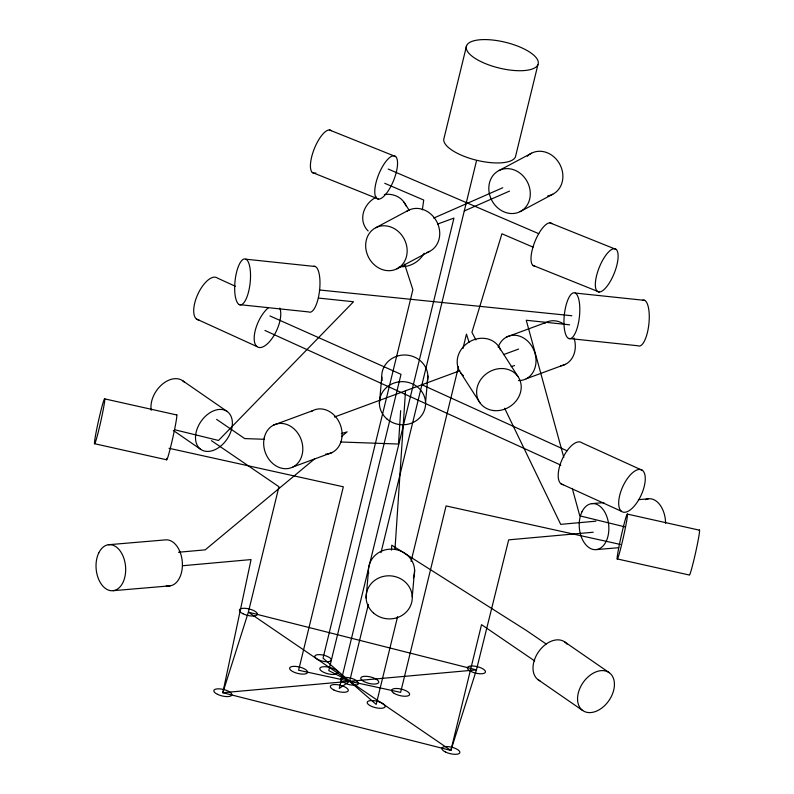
<?xml version="1.0" encoding="UTF-8"?>
<svg xmlns="http://www.w3.org/2000/svg" width="794" height="794" viewBox="0 0 794 794"><rect width="100%" height="100%" fill="white"/><g stroke="black" fill="none" stroke-linecap="round" stroke-linejoin="round"><path stroke-width="1.19" d="M391.452 550.113L391.77 545.17L526.094 630.287L546.183 644.003M400.662 410.647L398.499 444.035L340.686 441.99M394.975 549.309L405.536 390.648M379.393 403.779L381.745 377.11M366.094 597.922L368.446 571.253M425.554 402.637L427.906 375.969M412.255 596.78L414.607 570.112M422.348 209.864L423.728 200.048L384.723 183.305M466.614 45.576L444.134 137.809A36.971 13.25 13.7 0 0 474.316 159.663A36.971 13.25 13.7 0 0 515.425 156.954L537.905 64.721A36.971 13.25 13.7 0 0 489.164 39.73A36.971 13.25 13.7 0 0 479.705 60.999A36.971 13.25 13.7 0 0 537.905 64.721M437.633 224.047L453.94 218.092L339.296 688.408L349.618 681.302L368.386 604.333M380.991 552.634L476.559 160.587M397.586 616.67L376.187 704.427L323.049 658.166L412.88 289.691L404.573 264.104M411.064 561.368L458.535 366.62M462.932 348.586L466.455 334.155L469.095 342.303M314.752 458.783L205.199 549.845L178.481 552.257M341.42 436.611L347.137 431.857L341.341 433.613M375.8 227.699L408.394 210.331M498.95 170.561L531.543 153.192M397.01 268.769A23.105 20.019 61.9 0 0 396.543 230.071A23.105 20.019 61.9 0 0 365.667 245.852A23.105 20.019 61.9 0 0 397.01 268.769L429.604 251.4M520.159 211.621A23.105 20.019 61.9 0 0 519.693 172.933A23.105 20.019 61.9 0 0 488.806 188.714A23.105 20.019 61.9 0 0 520.159 211.621L552.743 194.252M433.742 218.072L502.791 187.741M464.272 210.976L509.55 191.086M506.701 336.974L545.984 322.473M273.483 425.137L312.767 410.637M334.443 417.009L459.895 370.729M503.634 354.59L518.591 349.072M526.204 378.798L565.487 364.297M292.986 466.961L332.269 452.461M511.098 366.61L514.581 365.558M595.917 521.182L560.693 524.348L504.627 408.245M182.451 565.745L251.063 559.572L222.816 692.715L450.873 750.429L476.43 669.888L508.676 539.851L593.217 532.238M108.312 544.744L165.043 539.92A23.105 14.749 85.1 0 1 182.392 563.74A23.105 14.749 85.1 0 1 166.244 585.615M591.5 503.654L603.837 502.602M638.366 499.674L648.232 498.831M596.572 549.577L618.764 547.691M113.383 590.667L170.105 585.843M264.432 439.29L244.751 438.586L216.623 419.381M319.406 289.979L571.879 315.744M575.243 293.055A23.105 7.603 -84 0 1 576.424 330.314A23.105 7.603 -84 0 1 563.978 323.883A23.105 7.603 -84 0 1 575.243 293.055L644.698 300.37M245.961 259.211A23.105 7.603 -84 0 1 247.142 296.47A23.105 7.603 -84 0 1 234.687 290.048A23.105 7.603 -84 0 1 245.961 259.211L315.417 266.536M318.553 298.078L353.519 301.76L218.509 440.462L174.799 429.772M569.675 324.825L526.263 320.25L563.79 457.394M568.524 338.442L637.969 345.767A23.105 7.603 -84 0 0 648.906 323.783A23.105 7.603 -84 0 0 642.723 300.192M239.232 304.608L308.687 311.923A23.105 7.603 -84 0 0 319.615 289.949A23.105 7.603 -84 0 0 313.432 266.347M620.382 544.436L446.079 505.927L400.633 692.368L298.604 670.235L343.326 486.791L169.033 448.292M627.439 514.115A23.105 1.181 -77.4 0 1 620.283 549.994A23.105 1.181 -77.4 0 1 619.211 545.448A23.105 1.181 -77.4 0 1 627.439 514.115L699.514 530.194M104.739 398.886A23.105 1.181 -77.4 0 1 97.573 434.765A23.105 1.181 -77.4 0 1 96.511 430.219A23.105 1.181 -77.4 0 1 104.739 398.886L176.814 414.974M617.186 558.916L689.261 575.005A23.105 1.181 -77.4 0 0 695.673 552.277A23.105 1.181 -77.4 0 0 699.186 530.283M94.486 443.697L166.561 459.776M624.679 526.809L579.779 515.832L572.276 488.409M380.733 702.452L378.569 701.648A9.24 3.315 13.7 0 0 367.304 703.127A9.24 3.315 13.7 0 0 381.328 708.298A9.24 3.315 13.7 0 0 380.733 702.452L450.873 750.429L481.531 624.66L534.719 660.975M329.391 129.948L395.67 156.577A23.105 8.039 -68.1 0 1 386.827 192.882A23.105 8.039 -68.1 0 1 375.969 182.868A23.105 8.039 -68.1 0 1 395.67 156.577M549.964 222.856L616.243 249.485A23.105 8.039 -68.1 0 1 607.4 285.79A23.105 8.039 -68.1 0 1 596.542 275.786A23.105 8.039 -68.1 0 1 616.243 249.485M312.3 172.467L378.589 199.096M532.873 265.375L599.152 292.003M388.197 169.062L538.779 233.694M533.131 247.162L501.927 233.773L471.934 332.289L475.894 339.961M269.96 315.952L401.02 374.321L328.795 670.602L349.618 681.302M421.912 384.743L567.045 450.793M264.928 330.453L560.802 465.125M642.535 470.445A23.105 10.133 -65.5 0 0 619.697 495.396A23.105 10.133 -65.5 0 0 633.681 506.751A23.105 10.133 -65.5 0 0 642.535 470.445L582.052 442.883A23.105 10.133 -65.5 0 0 562.102 459.468A23.105 10.133 -65.5 0 0 563.373 484.727M235.481 286.316L217.556 278.158A23.105 10.133 -65.5 0 0 197.607 294.743A23.105 10.133 -65.5 0 0 198.877 319.992M560.931 483.725L621.404 511.276M196.436 318.99L256.909 346.551M211.442 440.65L278.942 486.732L248.373 612.164L222.816 692.715L476.43 669.888L248.373 612.164L380.445 702.343M564.742 641.949L609.276 672.707A23.105 15.751 -55.4 0 1 600.423 709.012A23.105 15.751 -55.4 0 1 578.26 693.122A23.105 15.751 -55.4 0 1 609.276 672.707M182.689 380.753L227.223 411.52A23.105 15.751 -55.4 0 1 218.38 447.816A23.105 15.751 -55.4 0 1 196.207 431.926A23.105 15.751 -55.4 0 1 227.223 411.52M538.163 679.753L582.697 710.521M173.32 430.447L200.644 449.325M498.443 346.144L517.877 376.416M403.977 202.152L409.337 210.509M460.52 372.555L479.953 402.826M315.843 172.953A23.105 8.039 -68.1 0 1 313.64 150.473A23.105 8.039 -68.1 0 1 331.336 130.732M534.819 266.159A23.105 8.039 -68.1 0 1 534.938 241.505A23.105 8.039 -68.1 0 1 551.909 223.64M527.285 156.249A23.105 20.019 61.9 0 1 559.969 164.606A23.105 20.019 61.9 0 1 547.771 195.91M406.588 211.393A23.105 20.019 61.9 0 1 437.097 222.3A23.105 20.019 61.9 0 1 426.676 252.571M424.095 253.266A23.105 20.187 -32.7 0 1 399.342 266.586M368.128 230.975A23.105 20.187 -32.7 0 1 376.396 197.061M384.336 194.52A23.105 20.187 -32.7 0 1 406.002 205.864M539.94 680.795A23.105 15.751 -55.4 0 1 539.096 651.06A23.105 15.751 -55.4 0 1 566.985 644.103M498.185 347.137A23.105 19.046 69.7 0 1 520.556 336.507A23.105 19.046 69.7 0 1 536 361.955A23.105 19.046 69.7 0 1 518.452 380.544M544.267 323.495A23.105 19.046 69.7 0 1 563.74 324.031M574.032 338.036A23.105 19.046 69.7 0 1 560.763 365.845M311.049 411.659A23.105 19.046 69.7 0 1 340.626 425.614A23.105 19.046 69.7 0 1 325.54 454.198M279.766 308.102A23.105 10.133 -65.5 0 1 270.615 340.358A23.105 10.133 -65.5 0 1 254.229 339.822A23.105 10.133 -65.5 0 1 268.372 307.735M176.486 415.054A23.105 1.181 -77.4 0 1 172.308 439.995A23.105 1.181 -77.4 0 1 166.581 458.337M368.664 573.496A23.105 21.547 5 0 1 393.645 549.25A23.105 21.547 5 0 1 413.396 577.873M382.172 380.475A23.105 21.547 5 0 1 405.139 354.997A23.105 21.547 5 0 1 427.351 381.567M645.423 499.694A23.105 14.749 85.1 0 1 665.59 523.266M463.378 375.691A23.105 20.187 -32.7 0 1 467.745 342.909A23.105 20.187 -32.7 0 1 500.468 349.856M151.247 410.28A23.105 15.751 -55.4 0 1 162.105 384.415A23.105 15.751 -55.4 0 1 184.248 382.113M340.954 678.542L340.606 679.346L341.748 681.292L347.147 684.041A9.24 3.315 13.7 0 0 354.005 685.192L355.891 685.063A9.24 3.315 13.7 0 0 358.64 683.257L356.099 680.299A9.24 3.315 13.7 0 0 345.241 677.401L340.954 678.542M337.758 672.865L334.423 674.434A9.24 3.315 13.7 0 1 320.538 670.215A9.24 3.315 13.7 0 1 327.446 666.95L329.798 667.436A9.24 3.315 13.7 0 1 337.758 672.865M328.21 661.69L326.364 661.72A8.466 3.037 13.7 0 1 314.801 656.35A8.466 3.037 13.7 0 1 326.721 656.162A8.466 3.037 13.7 0 1 328.21 661.69M376.803 679.545L375.105 678.572A9.24 3.315 13.7 0 0 364.128 676.339A9.24 3.315 13.7 0 0 361.498 679.793L362.709 680.815A9.24 3.315 13.7 0 0 375.383 684.021A9.24 3.315 13.7 0 0 376.803 679.545M307.566 672.498L307.526 671.605A9.24 3.315 13.7 0 0 293.621 666.355A9.24 3.315 13.7 0 0 293.909 672.141A9.24 3.315 13.7 0 0 307.566 672.498M445.523 752.037A9.24 3.315 13.7 0 0 459.835 752.692A9.24 3.315 13.7 0 0 447.27 746.549A9.24 3.315 13.7 0 0 445.523 752.037M217.467 694.313A9.24 3.315 13.7 0 0 231.779 694.978A9.24 3.315 13.7 0 0 219.204 688.835A9.24 3.315 13.7 0 0 217.467 694.313M471.05 671.496A9.29 3.335 13.7 0 0 485.432 672.161A9.29 3.335 13.7 0 0 472.797 665.987A9.29 3.335 13.7 0 0 471.05 671.496M243.024 613.772A9.24 3.315 13.7 0 0 257.325 614.437A9.24 3.315 13.7 0 0 244.76 608.293A9.24 3.315 13.7 0 0 243.024 613.772M333.778 689.926A9.24 3.315 13.7 0 0 348.229 690.75A9.24 3.315 13.7 0 0 335.872 684.547A9.24 3.315 13.7 0 0 333.778 689.926M394.161 693.361A9.24 3.315 13.7 0 0 409.307 695.127A9.24 3.315 13.7 0 0 398.439 688.606A9.24 3.315 13.7 0 0 394.161 693.361M264.333 437.444A23.105 19.046 69.7 0 0 288.252 468.51A23.105 19.046 69.7 0 0 297.105 432.204A23.105 19.046 69.7 0 0 264.333 437.444M373.488 612.988A23.105 21.547 5 0 0 411.699 602.378A23.105 21.547 5 0 0 382.341 576.682A23.105 21.547 5 0 0 373.488 612.988M386.787 418.845A23.105 21.547 5 0 0 425.008 408.235A23.105 21.547 5 0 0 395.64 382.539A23.105 21.547 5 0 0 386.787 418.845M98.724 552.991A23.105 14.749 85.1 0 0 109.512 590.438A23.105 14.749 85.1 0 0 124.301 559.681A23.105 14.749 85.1 0 0 98.724 552.991M581.913 511.902A23.105 14.749 85.1 0 0 592.701 549.349A23.105 14.749 85.1 0 0 607.489 518.591A23.105 14.749 85.1 0 0 581.913 511.902M493.808 410.577A23.105 20.187 -32.7 0 0 520.269 381.12A23.105 20.187 -32.7 0 0 482.673 377.16A23.105 20.187 -32.7 0 0 493.808 410.577"/></g></svg>
